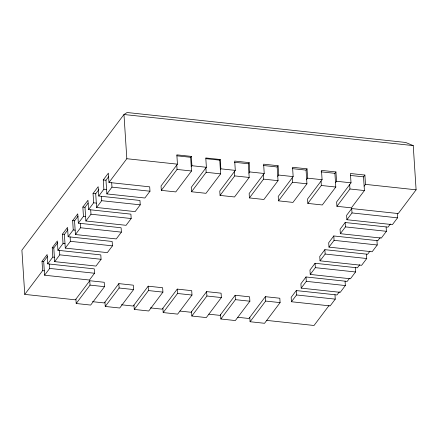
<?xml version="1.0" encoding="UTF-8"?>
<svg xmlns="http://www.w3.org/2000/svg" width="438" height="438" viewBox="0 0 438 438"><rect width="100%" height="100%" fill="white"/><g stroke="black" fill="none" stroke-linecap="round" stroke-linejoin="round"><path stroke-width="0.66" d="M75.911 299.127L76.196 303.507L90.661 305.062L104.501 286.666L104.217 282.286L89.752 280.731L75.38 299.833L24.758 294.391L42.623 270.646L42.021 261.333L47.123 254.549L47.726 263.862L94.241 268.866L94.52 273.246L89.418 280.03L44.583 275.212L43.696 261.513L47.622 256.296M47.726 263.862L52.828 257.079L52.226 247.766L57.329 240.982L57.931 250.295L100.8 254.905L101.085 259.285L95.982 266.069L54.673 261.628L53.786 247.935L57.712 242.718M57.931 250.295L63.034 243.512L62.431 234.199L67.534 227.415L68.136 236.728L112.166 241.464L112.451 245.844L107.348 252.627L65.284 248.105L64.402 234.412L67.934 229.715M68.136 236.728L73.245 229.945L72.642 220.632L77.745 213.848L78.347 223.161L121.102 227.76L121.386 232.14L116.278 238.924L75.435 234.533L74.548 220.84L78.084 216.142M78.347 223.161L83.45 216.377L82.848 207.064L87.95 200.281L88.553 209.594L130.902 214.149L131.186 218.529L126.084 225.313L85.875 220.993L84.988 207.294L88.131 203.123M88.553 209.594L93.655 202.81L93.053 193.497L98.156 186.714L98.758 196.027L139.952 200.456L140.237 204.836L135.134 211.62L96.601 207.481L95.714 193.782L98.857 189.61M98.758 196.027L103.866 189.243L103.264 179.93L108.367 173.147L108.969 182.46L149.697 186.84L149.982 191.22L144.874 198.003L106.867 193.919L105.98 180.221L108.728 176.569M108.969 182.46L126.828 158.72L123.97 114.504L127.124 112.511L405.632 142.454L413.242 145.602L416.1 189.818L398.235 213.558L351.725 208.559L346.617 215.343L346.901 219.723L392.432 224.617L397.54 217.834L397.255 213.454M54.673 261.628L59.776 254.845L59.497 250.465M44.583 275.212L49.686 268.428L49.401 264.043M75.435 234.533L80.537 227.749L80.258 223.369M65.284 248.105L70.392 241.322L70.107 236.942M85.875 220.993L90.978 214.209L90.693 209.824M96.601 207.481L101.704 200.697L101.419 196.312M106.867 193.919L111.969 187.136L111.685 182.75M177.45 164.162L161.042 185.975L161.321 190.36L175.786 191.915L191.526 170.995L190.639 157.297L191.313 156.399L176.848 154.844L177.45 164.162L126.828 158.72M76.196 303.507L90.036 285.111L89.752 280.731M161.321 190.36L177.061 169.44L176.777 165.055M191.242 166.61L191.915 165.717L191.313 156.399M104.961 302.072L105.246 306.458L119.711 308.013L133.59 289.562L133.305 285.176L118.846 283.621L104.31 302.943L92.473 301.667M206.38 167.272L191.253 187.376L191.537 191.756L205.997 193.311L220.637 173.859L219.75 160.16L220.243 159.509L205.778 157.954L206.38 167.272L191.915 165.717M105.246 306.458L119.125 288.007L118.846 283.621M191.537 191.756L206.172 172.304L205.887 167.918M220.352 169.473L220.845 168.827L220.243 159.509M133.99 305.045L134.274 309.431L148.739 310.985L162.925 292.124L162.64 287.744L148.181 286.189L133.234 306.053L121.403 304.777M235.305 170.382L219.772 191.028L220.057 195.414L234.516 196.969L249.195 177.456L248.308 163.763L249.167 162.618L234.702 161.064L235.305 170.382L220.845 168.827M134.274 309.431L148.46 290.569L148.181 286.189M220.057 195.414L234.73 175.901L234.45 171.521M248.91 173.076L249.769 171.937L249.167 162.618M162.898 308.182L163.182 312.568L177.642 314.123L191.997 295.048L191.713 290.662L177.248 289.107L162.164 309.162L150.327 307.887M264.234 173.492L249.145 193.541L249.43 197.927L263.895 199.482L278.042 180.675L277.155 166.977L278.092 165.728L263.632 164.173L264.234 173.492L249.769 171.937M163.182 312.568L177.532 293.493L177.248 289.107M249.43 197.927L263.577 179.12L263.293 174.74M277.758 176.295L278.694 175.047L278.092 165.728M191.559 311.648L191.844 316.028L206.303 317.583L221.371 297.561L221.086 293.175L206.626 291.62L191.088 312.272L179.914 311.068M293.159 176.602L278.218 196.459L278.502 200.845L292.962 202.4L306.945 183.812L306.063 170.114L307.022 168.838L292.557 167.283L293.159 176.602L278.694 175.047M191.844 316.028L206.906 296.006L206.626 291.62M278.502 200.845L292.485 182.257L292.201 177.872M306.666 179.427L307.624 178.156L307.022 168.838M220.588 314.621L220.872 319.001L235.337 320.556L249.89 301.213L249.605 296.827L235.146 295.272L220.018 315.382L208.838 314.177M322.089 179.711L307.553 199.027L307.837 203.413L322.297 204.968L335.793 187.031L334.906 173.333L335.946 171.948L321.487 170.393L322.089 179.711L307.624 178.156M220.872 319.001L235.425 299.658L235.146 295.272M307.837 203.413L321.328 185.477L321.049 181.091M335.508 182.646L336.548 181.266L335.946 171.948M249.802 317.353L250.087 321.733L264.547 323.288L280.101 302.614L279.822 298.229L265.357 296.674L248.943 318.492L237.768 317.287M351.013 182.821L336.641 201.923L336.926 206.303L351.391 207.858L364.416 190.546L363.529 176.853L364.876 175.058L350.411 173.503L351.013 182.821L336.548 181.266M250.087 321.733L265.642 301.059L265.357 296.674M336.926 206.303L349.951 188.992L349.666 184.612M364.131 186.166L365.478 184.376L364.876 175.058M380.179 237.56L377.824 240.692L333.794 235.962L328.692 242.745L328.976 247.125L372.136 251.768L377.238 244.984L376.954 240.599M346.901 219.723L352.004 212.939L351.725 208.559M390.384 223.993L388.03 227.125L345.16 222.515L340.058 229.298L340.342 233.684L381.301 238.086L386.404 231.302L386.119 226.922M369.973 251.127L367.619 254.259L324.865 249.665L319.756 256.449L320.041 260.829L361.64 265.302L366.743 258.519L366.458 254.133M359.762 264.694L357.408 267.826L315.059 263.276L309.956 270.06L310.241 274.44L350.449 278.765L355.552 271.982L355.267 267.596M349.557 278.261L347.203 281.393L306.009 276.964L300.906 283.747L301.191 288.133L340.244 292.332L345.347 285.549L345.062 281.163M339.351 291.828L336.997 294.96L296.269 290.58L291.16 297.364L291.445 301.749L330.148 305.91L335.256 299.127L334.971 294.741M328.976 247.125L334.079 240.342L333.794 235.962M340.342 233.684L345.445 226.9L345.16 222.515M320.041 260.829L325.144 254.045L324.865 249.665M310.241 274.44L315.344 267.656L315.059 263.276M301.191 288.133L306.293 281.349L306.009 276.964M291.445 301.749L296.548 294.966L296.269 290.58M329.048 305.521L314.03 325.489L266.78 320.408M413.242 145.602L123.97 114.504L21.9 250.175L24.758 294.391M205.942 158.676L219.75 160.16M176.832 155.813L190.639 157.297M234.505 162.279L248.308 163.763M263.347 165.493L277.155 166.977M292.255 168.63L306.063 170.114M321.103 171.849L334.906 173.333M350.378 175.435L363.529 176.853M365.478 184.376L416.1 189.818M206.172 172.304L220.637 173.859M177.061 169.44L191.526 170.995M234.73 175.901L249.195 177.456M263.577 179.12L278.042 180.675M292.485 182.257L306.945 183.812M321.328 185.477L335.793 187.031M349.951 188.992L364.416 190.546M103.264 179.93L105.98 180.221M111.969 187.136L149.982 191.22M352.004 212.939L397.54 217.834M103.866 189.243L106.582 189.534M93.053 193.497L95.714 193.782M101.704 200.697L140.237 204.836M345.445 226.9L386.404 231.302M93.655 202.81L96.316 203.095M82.848 207.064L84.988 207.294M90.978 214.209L131.186 218.529M334.079 240.342L377.238 244.984M83.45 216.377L85.591 216.607M72.642 220.632L74.548 220.84M80.537 227.749L121.386 232.14M325.144 254.045L366.743 258.519M73.245 229.945L75.15 230.153M62.431 234.199L64.402 234.412M70.392 241.322L112.451 245.844M315.344 267.656L355.552 271.982M63.034 243.512L65.005 243.725M52.226 247.766L53.786 247.935M59.776 254.845L101.085 259.285M306.293 281.349L345.347 285.549M52.828 257.079L54.389 257.248M42.021 261.333L43.696 261.513M49.686 268.428L94.52 273.246M296.548 294.966L335.256 299.127M42.623 270.646L44.298 270.826M265.642 301.059L280.101 302.614M206.906 296.006L221.371 297.561M177.532 293.493L191.997 295.048M235.425 299.658L249.89 301.213M148.46 290.569L162.925 292.124M119.125 288.007L133.59 289.562M90.036 285.111L104.501 286.666"/></g></svg>
